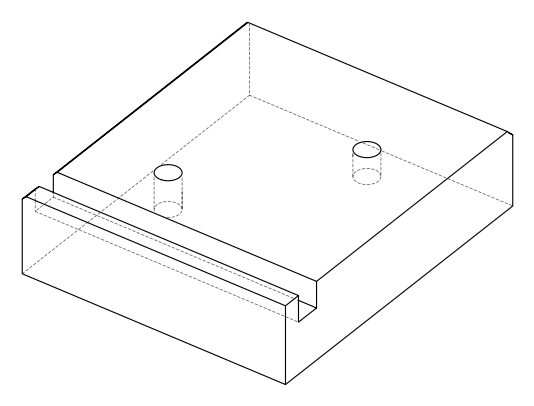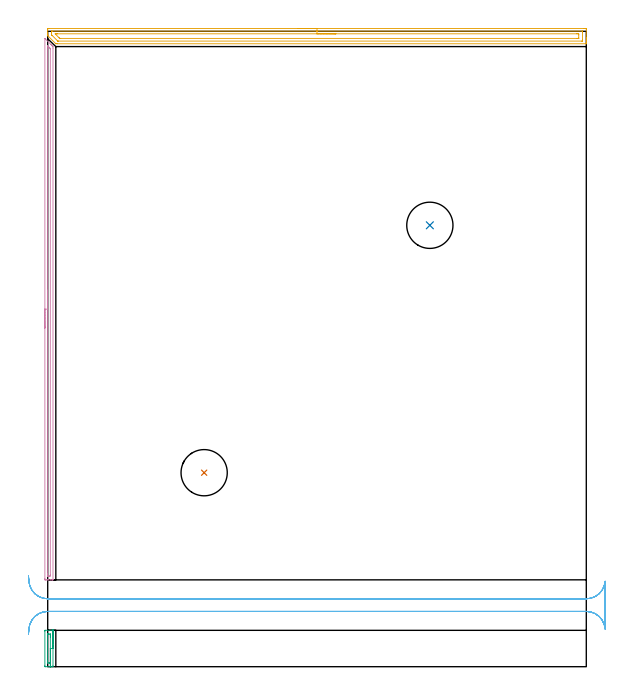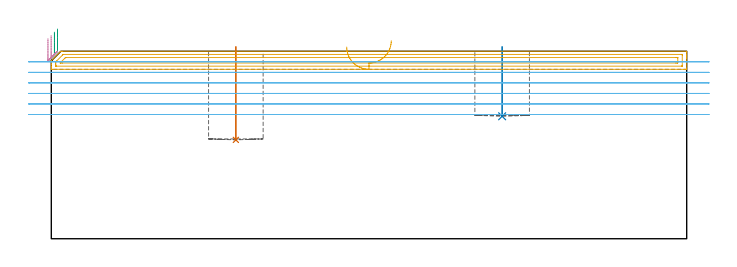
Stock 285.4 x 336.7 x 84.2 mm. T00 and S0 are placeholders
(PLAN: 6 operations, 2 tool changes, 20.6 min)
(1 INDEXABLE_INSERT_DRILL_BLIND_HOLE_FROM_SOLID | STEP1POCKET | NXT0302_020 | 0.17 min | 18614 mm3)
(2 INDEXABLE_INSERT_DRILL_BLIND_HOLE_FROM_SOLID_1 | STEP1POCKET_1 | NXT0302_020 | 0.13 min | 13619 mm3)
(3 AREA_MILL | FG_CHAMFER_SURFACE | UGT0205_001 | 0.48 min | 204 mm3)
(4 AREA_MILL_1 | FG_CHAMFER_SURFACE_1 | UGT0205_001 | 4.73 min | 2706 mm3)
(5 AREA_MILL_2 | FG_CHAMFER_SURFACE_2 | UGT0205_001 | 7.05 min | 9317 mm3)
(6 MILL_RECTANGULAR_SLOT | SLOT_RECTANGULAR | UGT0201_136 | Follow Part, ap 5, ae 75% | 8.03 min | 216381 mm3)
(TOOL NXT0302_020 | Index. Insert Drill 24.5mm [880-D2450L25-03] | D24.5 PA176 FL74 Z2)
(TOOL UGT0205_001 | Chamfer Mill 20 x 3 x 45 deg. | D20 FL50 Z2)
(TOOL UGT0201_136 | Carbide End Mill 20.0 | D20 FL30 Z4)
(OP 1 INDEXABLE_INSERT_DRILL_BLIND_HOLE_FROM_SOLID)
G17 G21 G94 G90
T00 M6
G54
G17 G0 G90 X82.9 Y102.8 S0 M3
G43 Z94.2 H1
G94 G81 G98 Z44.4 F250. R86.2
G80
M5
M2
(OP 2 INDEXABLE_INSERT_DRILL_BLIND_HOLE_FROM_SOLID_1)
G17 G21 G94 G90
T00 M6
G54
G17 G0 G90 X202.5 Y233.9 S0 M3
G43 Z94.2 H1
G94 G81 G98 Z55. F250. R86.2
G80
M5
M2
(OP 3 AREA_MILL)
G17 G21 G94 G90
T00 M6
G54
G17 G0 G90 X2.8 Y19.65 S1061 M3
G43 Z94.2 H0
G94 G1 Y19.612 Z93.328 F250.
Y19.498 Z92.463
Y19.309 Z91.612
Y19.047 Z90.78
Y18.713 Z89.974
Y18.31 Z89.2
Y17.842 Z88.464
Y17.311 Z87.772
Y16.721 Z87.129
Y16.078 Z86.539
Y15.386 Z86.008
Y14.65 Z85.54
Y13.876 Z85.137
Y13.07 Z84.803
Y12.238 Z84.541
Y11.387 Z84.352
Y10.522 Z84.238
Y9.65 Z84.2
Y0.419
X2.793 Y0.01 Z84.193
X2.423 Y0. Z83.823
X-1.064 Z80.336
X-1.105 Z80.295
X-1.333 Y0.003 Z80.067
X-1.493 Y0.008 Z79.907
X-1.497 Y0.222 Z79.903
X-1.499 Y0.419 Z79.901
Y18.881
X-1.497 Y19.078 Z79.902
X-1.493 Y19.293 Z79.907
X-1.105 Y19.3 Z80.295
X2.423 Z83.823
X2.794 Y19.29 Z84.193
X2.796 Y19.246 Z84.195
X2.8 Y18.881 Z84.2
Y9.65
X1.386 Z82.786
X1.385 Y2.085 Z82.785
X1.384 Y2.039 Z82.784
X1.382 Y2.018 Z82.782
X1.381 Y2.014 Z82.781
X1.357 Y2.01 Z82.757
X1.004 Y2.002 Z82.404
X0.827 Y2. Z82.227
X0.65 Z82.05
X-0.054 Y2.004 Z81.346
X-0.068 Y2.009 Z81.332
X-0.079 Y2.028 Z81.321
X-0.081 Y2.177 Z81.319
X-0.085 Y2.914 Z81.315
X-0.086 Y3.056 Z81.314
X-0.085 Y17.215 Z81.315
X-0.084 Y17.261 Z81.316
X-0.082 Y17.282 Z81.318
X-0.081 Y17.286 Z81.319
X-0.057 Y17.29 Z81.343
X0.296 Y17.298 Z81.696
X0.473 Y17.3 Z81.873
X0.65 Z82.05
X1.354 Y17.296 Z82.754
X1.368 Y17.291 Z82.768
X1.379 Y17.272 Z82.779
X1.381 Y17.123 Z82.781
X1.385 Y16.386 Z82.785
X1.386 Y16.244 Z82.786
Y15.506
Y9.65
Y8.779 Z82.824
Y7.914 Z82.938
Y7.062 Z83.127
Y6.23 Z83.389
Y5.424 Z83.723
Y4.65 Z84.125
Y3.914 Z84.594
Y3.222 Z85.125
Y2.579 Z85.715
Y1.99 Z86.358
Y1.459 Z87.05
Y0.99 Z87.786
Y0.587 Z88.56
Y0.253 Z89.366
Y-0.009 Z90.198
Y-0.198 Z91.049
Y-0.312 Z91.914
Y-0.35 Z92.786
G0 Z94.2
M5
M2
(OP 4 AREA_MILL_1)
G17 G21 G94 G90
T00 M6
G54
G17 G0 G90 X-1.5 Y179.45 S1061 M3
G43 Z94.2 H0
Z89.9
G94 G1 Y179.488 Z89.028 F250.
Y179.602 Z88.163
Y179.791 Z87.312
Y180.053 Z86.48
Y180.387 Z85.674
Y180.79 Z84.9
Y181.258 Z84.164
Y181.789 Z83.472
Y182.379 Z82.829
Y183.022 Z82.24
Y183.714 Z81.708
Y184.45 Z81.24
Y185.224 Z80.837
Y186.03 Z80.503
Y186.862 Z80.241
Y187.713 Z80.052
Y188.578 Z79.938
Y189.45 Z79.9
X-1.499 Y332.885 Z79.899
X-1.495 Y332.887 Z79.903
X-1.486 Y332.885 Z79.912
X-1.105 Y332.505 Z80.294
X1.631 Y329.769 Z83.031
X1.966 Y329.436 Z83.362
X2.405 Y328.995 Z83.805
X2.681 Y328.719 Z84.078
X2.795 Y328.602 Z84.191
X2.8 Y327.826 Z84.2
Y46.163
X2.798 Y46.01 Z84.188
X2.657 Y46.002 Z84.05
X2.511 Y46. Z83.91
X2.169 Z83.569
X1.527 Z82.922
X0.329 Z81.726
X-0.227 Z81.167
X-0.827 Z80.568
X-1.105 Y46.001 Z80.29
X-1.331 Y46.004 Z80.064
X-1.491 Y46.01 Z79.904
X-1.496 Y46.212 Z79.901
X-1.499 Y46.61
X-1.5 Y189.45 Z79.9
X-0.086 Z81.314
Y328.575
X-0.085 Y328.719 Z81.315
X-0.081 Y328.955 Z81.319
X-0.079 Y329.01 Z81.321
X-0.077 Y329.015 Z81.323
X-0.058 Y329. Z81.342
X-0.009 Y328.955 Z81.391
X0.231 Y328.719 Z81.631
X0.65 Y328.3 Z82.05
X1.12 Y327.826 Z82.52
X1.281 Y327.657 Z82.681
X1.379 Y327.541 Z82.779
X1.381 Y327.452 Z82.781
X1.385 Y327.079 Z82.785
Y48.54
X1.384 Y48.395 Z82.784
X1.379 Y48.03 Z82.779
X1.029 Y48.009 Z82.429
X0.65 Y48.004 Z82.05
X0.16 Y48.001 Z81.56
X-0.016 Y48.003 Z81.384
X-0.045 Y48.005 Z81.355
X-0.072 Y48.009 Z81.328
X-0.079 Y48.045 Z81.321
X-0.084 Y48.249 Z81.316
X-0.085 Y48.395 Z81.315
X-0.086 Y49.144 Z81.314
Y189.45
Y190.321 Z81.352
Y191.186 Z81.466
Y192.038 Z81.655
Y192.87 Z81.917
Y193.676 Z82.251
Y194.45 Z82.654
Y195.186 Z83.123
Y195.878 Z83.654
Y196.521 Z84.243
Y197.11 Z84.886
Y197.641 Z85.578
Y198.11 Z86.314
Y198.513 Z87.088
Y198.847 Z87.894
Y199.109 Z88.726
Y199.298 Z89.578
Y199.412 Z90.443
Y199.45 Z91.314
G0 Z94.2
M5
M2
(OP 5 AREA_MILL_2)
G17 G21 G94 G90
T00 M6
G54
G17 G0 G90 X132.7 Y338.2 S1061 M3
G43 Z94.2 H0
Z86.1
G94 G1 X132.738 Z85.228 F250.
X132.852 Z84.364
X133.041 Z83.512
X133.303 Z82.68
X133.637 Z81.874
X134.04 Z81.1
X134.509 Z80.364
X135.04 Z79.672
X135.629 Z79.029
X136.272 Z78.44
X136.964 Z77.909
X137.7 Z77.44
X138.474 Z77.037
X139.28 Z76.703
X140.112 Z76.441
X140.964 Z76.252
X141.829 Z76.138
X142.7 Z76.1
X284.266
X284.779 Y338.199 Z76.101
X285.286 Y338.195 Z76.103
X285.391 Y338.192 Z76.106
X285.4 Y337.692 Z76.605
Y333.264 Z81.03
Y332.725 Z81.572
Y332.379 Z81.917
Y331.839 Z82.457
Y331.493 Z82.802
Y330.802 Z83.497
Y330.496 Z83.803
X285.393 Y330.124 Z84.167
X285.39 Y330.103 Z84.188
X285.226 Y330.1 Z84.2
X5.089
X4.304 Y330.106 Z84.191
X4.291 Y330.114 Z84.184
X4.238 Y330.162 Z84.137
X0.149 Y334.25 Z80.048
X0.099 Y334.299 Z79.997
X0.01 Y334.398 Z79.893
X0.001 Y334.493 Z79.799
X0. Y334.938 Z79.361
Y335.23 Z79.07
Y335.921 Z78.374
Y337.152 Z77.145
X0.004 Y337.692 Z76.603
X0.009 Y338.191 Z76.105
X0.115 Y338.194 Z76.102
X0.621 Y338.2 Z76.1
X142.7
Y336.786 Z77.514
X283.214
X283.315 Y336.785 Z77.515
X283.365 Y336.782 Z77.518
X283.384 Y336.779 Z77.521
X283.39 Y336.769 Z77.531
X283.395 Y336.654 Z77.646
X283.399 Y336.402 Z77.898
Y331.975 Z82.325
X283.392 Y331.57 Z82.73
X283.39 Y331.522 Z82.778
X283.372 Y331.519 Z82.781
X283.319 Y331.516 Z82.784
X283.21 Y331.515 Z82.785
X282.992 Y331.514 Z82.786
X5.525 Y331.515 Z82.785
X5.417 Y331.516 Z82.784
X5.363 Y331.519 Z82.781
X5.34 Y331.522 Z82.778
X5.304 Y331.555 Z82.745
X5.089 Y331.762 Z82.538
X2.408 Y334.442 Z79.858
X2.113 Y334.741 Z79.559
X2.042 Y334.816 Z79.484
X2.01 Y334.854 Z79.446
X2.007 Y334.901 Z79.399
X2.003 Y335.035 Z79.265
X2. Y335.44 Z78.86
Y335.921 Z78.379
X2.001 Y336.325 Z77.975
X2.008 Y336.73 Z77.57
X2.01 Y336.778 Z77.522
X2.028 Y336.781 Z77.519
X2.081 Y336.784 Z77.516
X2.19 Y336.785 Z77.515
X2.408 Y336.786 Z77.514
X142.7
Y335.371 Z78.929
X280.311
X280.867 Y335.37 Z78.93
X281.205 Y335.367 Z78.933
X281.316 Y335.364 Z78.936
X281.39 Y335.353 Z78.947
X281.394 Y335.229 Z79.071
X281.398 Y335.035 Z79.265
X281.4 Y334.842 Z79.458
X281.399 Y333.071 Z81.229
X281.396 Y333.006 Z81.294
X281.391 Y332.955 Z81.345
X281.386 Y332.935 Z81.365
X281.373 Y332.934 Z81.366
X281.205 Y332.931 Z81.369
X280.65 Y332.929 Z81.371
X280.311 Y332.928 Z81.372
X6.876 Y332.929 Z81.371
X6.537 Y332.931 Z81.369
X6.441 Y332.933 Z81.367
X6.385 Y332.935 Z81.365
X6.356 Y332.955 Z81.345
X6.248 Y333.058 Z81.242
X6.035 Y333.264 Z81.036
X4.196 Y335.105 Z79.195
X4.058 Y335.254 Z79.046
X4.01 Y335.315 Z78.985
X4.009 Y335.343 Z78.957
X4.011 Y335.365 Z78.935
X4.022 Y335.366 Z78.934
X4.196 Y335.369 Z78.931
X4.75 Y335.371 Z78.929
X5.089
X142.7
X143.572 Z78.967
X144.437 Z79.08
X145.288 Z79.269
X146.12 Z79.532
X146.926 Z79.865
X147.7 Z80.268
X148.436 Z80.737
X149.128 Z81.268
X149.771 Z81.857
X150.361 Z82.501
X150.892 Z83.193
X151.36 Z83.929
X151.763 Z84.702
X152.097 Z85.508
X152.359 Z86.34
X152.548 Z87.192
X152.662 Z88.057
X152.7 Z88.929
G0 Z94.2
M5
M2
(OP 6 MILL_RECTANGULAR_SLOT)
G17 G21 G94 G90
T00 M6
G54
G17 G0 G90 X-10.202 Y17.083 S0 M3
G43 Z94.2 H0
Z79.467
G94 G1 X-9.97 Y20.074 F250.
G2 X0. Y29.3 R10. F500.
G1 X285.4
G2 X295.37 Y20.074 R10.
G1 X295.4
Y45.226
X295.37
G2 X285.4 Y36. R10.
G1 X0.
G2 X-9.97 Y45.226 R10.
G1 X-10.202 Y48.217 F250.
G0 Y17.083 Z74.733
G1 X-9.97 Y20.074
G2 X0. Y29.3 R10. F500.
G1 X285.4
G2 X295.37 Y20.074 R10.
G1 X295.4
Y45.226
X295.37
G2 X285.4 Y36. R10.
G1 X0.
G2 X-9.97 Y45.226 R10.
G1 X-10.202 Y48.217 F250.
G0 Y17.083 Z70.
G1 X-9.97 Y20.074
G2 X0. Y29.3 R10. F500.
G1 X285.4
G2 X295.37 Y20.074 R10.
G1 X295.4
Y45.226
X295.37
G2 X285.4 Y36. R10.
G1 X0.
G2 X-9.97 Y45.226 R10.
G1 X-10.202 Y48.217 F250.
G0 Y17.083 Z65.267
G1 X-9.97 Y20.074
G2 X0. Y29.3 R10. F500.
G1 X285.4
G2 X295.37 Y20.074 R10.
G1 X295.4
Y45.226
X295.37
G2 X285.4 Y36. R10.
G1 X0.
G2 X-9.97 Y45.226 R10.
G1 X-10.202 Y48.217 F250.
G0 Y17.083 Z60.533
G1 X-9.97 Y20.074
G2 X0. Y29.3 R10. F500.
G1 X285.4
G2 X295.37 Y20.074 R10.
G1 X295.4
Y45.226
X295.37
G2 X285.4 Y36. R10.
G1 X0.
G2 X-9.97 Y45.226 R10.
G1 X-10.202 Y48.217 F250.
G0 Y17.083 Z55.8
G1 X-9.97 Y20.074
G2 X0. Y29.3 R10. F500.
G1 X285.4
G2 X295.37 Y20.074 R10.
G1 X295.4
Y45.226
X295.37
G2 X285.4 Y36. R10.
G1 X0.
G2 X-9.97 Y45.226 R10.
G1 X-10.202 Y48.217 F250.
G0 Z94.2
M5
M2
